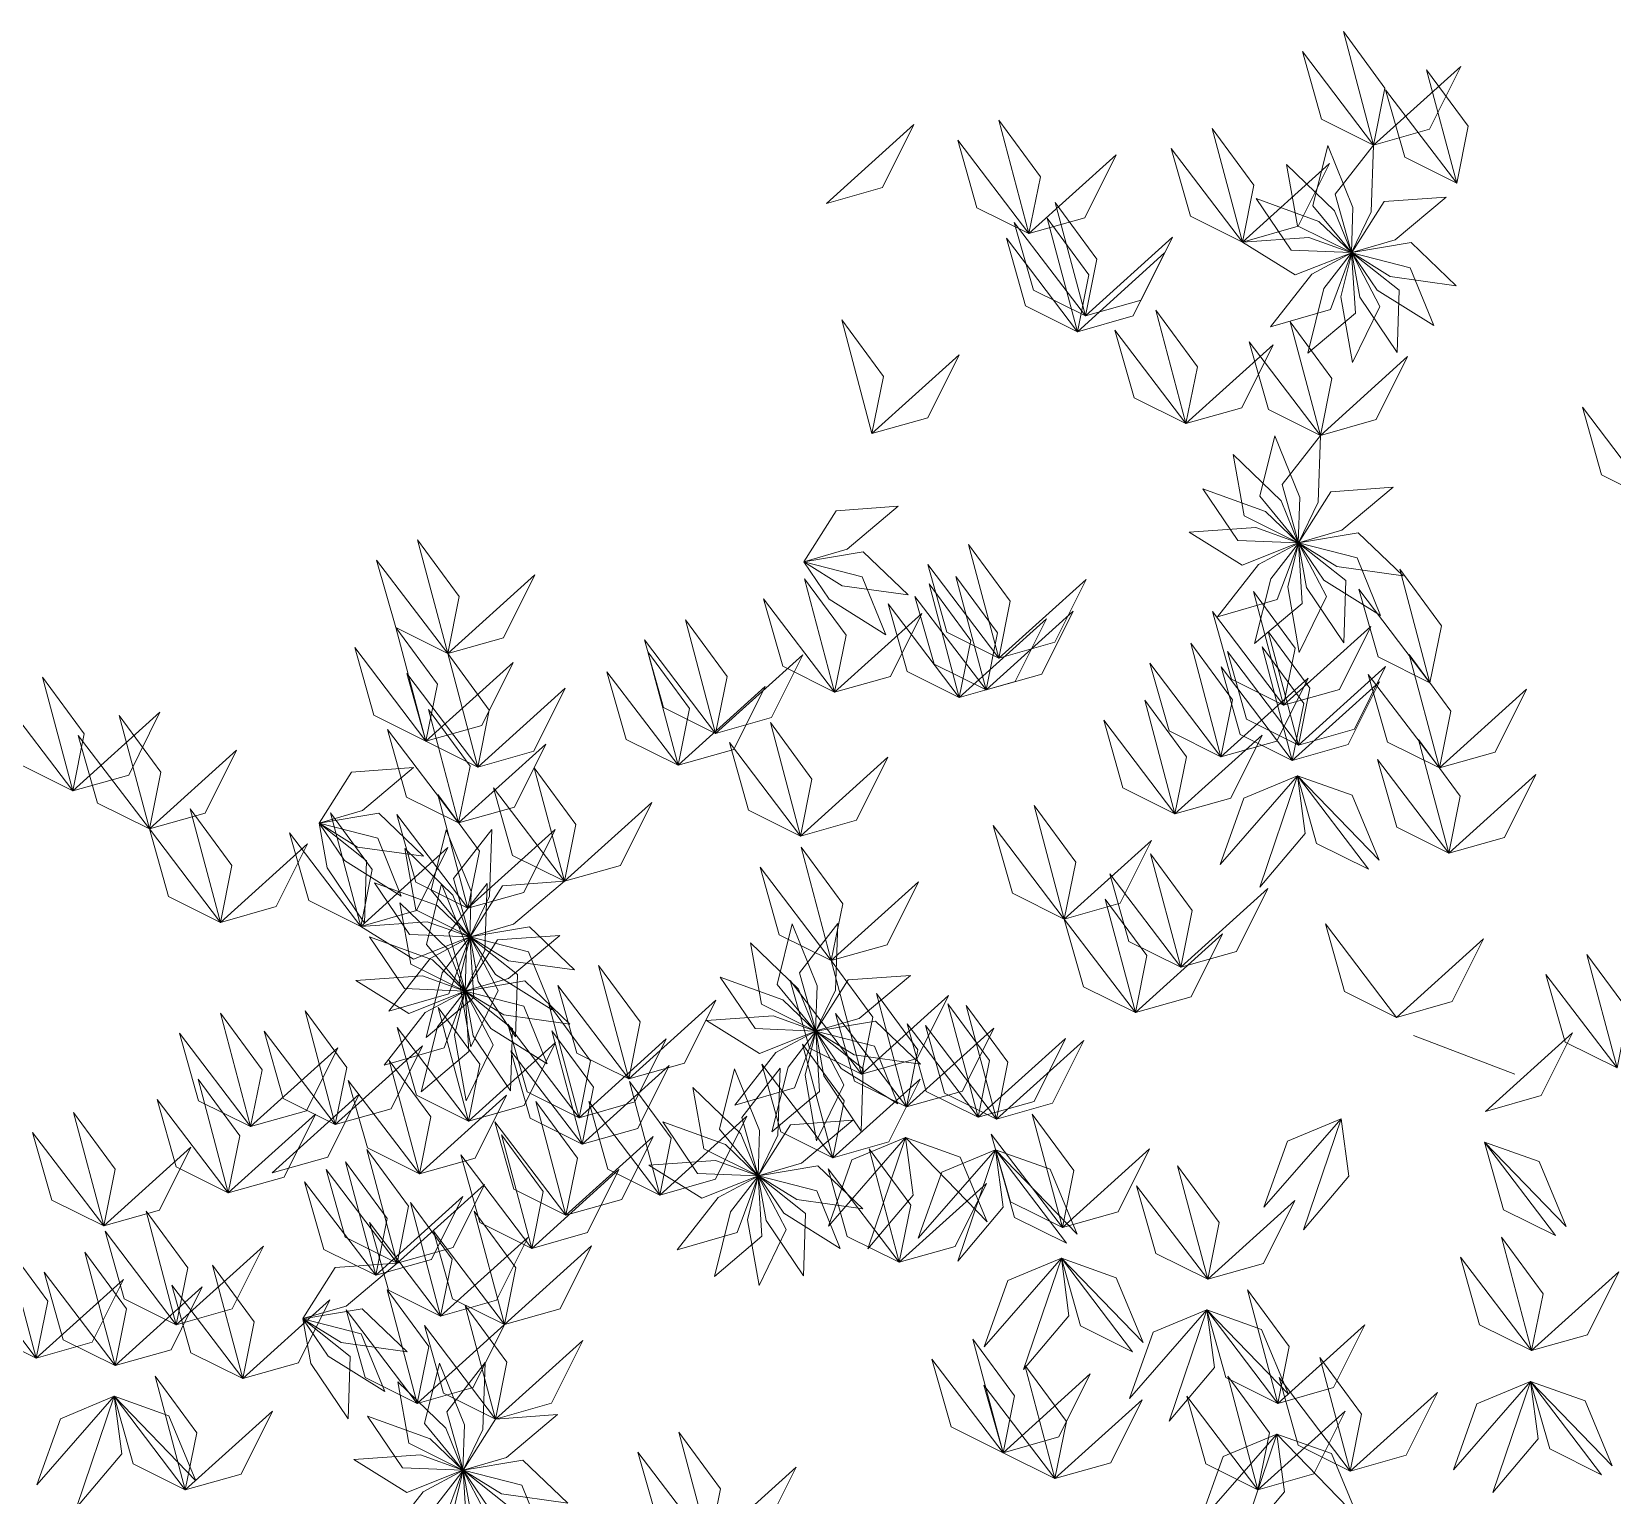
# Model space of a CAD drawing. Header units: inches. Extents: x 4350 to 28384, y -6772 to 993.
# Drawn here: x 15217.5 to 15298.2, y -3402.5 to -3327.7 of the extents above; entities that cross this region are included whole.
import ezdxf

# ---------------------------------------------------------------- set-up
doc = ezdxf.new("R2010")
doc.units = ezdxf.units.IN
doc.header["$MEASUREMENT"] = 0
doc.layers.add('ARREDAMENTO', color=2, linetype='Continuous', lineweight=18)

# ---------------------------------------------------------------- blocks, each defined once
blk = doc.blocks.new('chioma jacaranda')
at = {"layer": 'ARREDAMENTO', "linetype": 'Continuous'}
blk.add_line((14349.389, -3376.657), (14354.569, -3378.645), dxfattribs=at)
at = {"layer": 'ARREDAMENTO', "lineweight": 0}
for points in [[(14347.354, -3331.199), (14347.939, -3328.292), (14345.811, -3325.402), (14347.354, -3331.199)], [(14347.354, -3331.199), (14344.7, -3329.878), (14343.723, -3326.425), (14347.354, -3331.199)], [(14347.354, -3331.199), (14350.206, -3330.392), (14351.806, -3327.18), (14347.354, -3331.199)], [(14351.602, -3333.142), (14352.187, -3330.236), (14350.059, -3327.346), (14351.602, -3333.142)], [(14351.602, -3333.142), (14348.948, -3331.821), (14347.971, -3328.368), (14351.602, -3333.142)], [(14319.414, -3334.171), (14322.266, -3333.364), (14323.866, -3330.151), (14319.414, -3334.171)], [(14329.75, -3335.718), (14330.335, -3332.812), (14328.208, -3329.922), (14329.75, -3335.718)], [(14340.654, -3336.15), (14341.239, -3333.244), (14339.112, -3330.354), (14340.654, -3336.15)], [(14329.75, -3335.718), (14327.096, -3334.397), (14326.119, -3330.944), (14329.75, -3335.718)], [(14345.023, -3331.218), (14346.3, -3334.378), (14346.227, -3336.683), (14344.261, -3334.307), (14345.023, -3331.218)], [(14347.354, -3331.199), (14347.235, -3334.605), (14346.231, -3336.682), (14345.401, -3333.711), (14347.354, -3331.199)], [(14329.75, -3335.718), (14332.603, -3334.911), (14334.202, -3331.699), (14329.75, -3335.718)], [(14340.654, -3336.15), (14338.001, -3334.829), (14337.024, -3331.376), (14340.654, -3336.15)], [(14340.654, -3336.15), (14343.507, -3335.343), (14345.107, -3332.131), (14340.654, -3336.15)], [(14342.902, -3332.183), (14345.354, -3334.551), (14346.225, -3336.686), (14343.462, -3335.315), (14342.902, -3332.183)], [(14332.636, -3339.92), (14333.221, -3337.014), (14331.093, -3334.124), (14332.636, -3339.92)], [(14341.357, -3333.928), (14344.559, -3335.093), (14346.224, -3336.69), (14343.142, -3336.561), (14341.357, -3333.928)], [(14351.064, -3333.848), (14348.453, -3336.039), (14346.238, -3336.683), (14347.891, -3334.078), (14351.064, -3333.848)], [(14332.636, -3339.92), (14329.982, -3338.599), (14329.005, -3335.146), (14332.636, -3339.92)], [(14332.23, -3340.725), (14332.814, -3337.819), (14330.687, -3334.929), (14332.23, -3340.725)], [(14332.23, -3340.725), (14329.576, -3339.404), (14328.599, -3335.951), (14332.23, -3340.725)], [(14332.636, -3339.92), (14335.488, -3339.114), (14337.088, -3335.901), (14332.636, -3339.92)], [(14340.654, -3336.15), (14344.055, -3335.912), (14346.225, -3336.694), (14343.357, -3337.829), (14340.654, -3336.15)], [(14351.578, -3338.379), (14348.202, -3337.904), (14346.242, -3336.689), (14349.283, -3336.174), (14351.578, -3338.379)], [(14332.23, -3340.725), (14335.082, -3339.918), (14336.682, -3336.706), (14332.23, -3340.725)], [(14342.099, -3340.475), (14344.197, -3337.789), (14346.23, -3336.699), (14345.155, -3339.59), (14342.099, -3340.475)], [(14343.995, -3341.829), (14344.82, -3338.522), (14346.234, -3336.699), (14346.428, -3339.778), (14343.995, -3341.829)], [(14346.279, -3342.295), (14345.687, -3338.938), (14346.237, -3336.698), (14347.667, -3339.432), (14346.279, -3342.295)], [(14348.554, -3341.792), (14346.649, -3338.966), (14346.24, -3336.696), (14348.658, -3338.612), (14348.554, -3341.792)], [(14350.429, -3340.407), (14347.538, -3338.6), (14346.242, -3336.693), (14349.229, -3337.459), (14350.429, -3340.407)], [(14321.732, -3345.923), (14322.317, -3343.017), (14320.19, -3340.127), (14321.732, -3345.923)], [(14337.773, -3345.421), (14338.358, -3342.515), (14336.23, -3339.625), (14337.773, -3345.421)], [(14344.638, -3346.018), (14345.222, -3343.112), (14343.095, -3340.222), (14344.638, -3346.018)], [(14337.773, -3345.421), (14335.119, -3344.1), (14334.142, -3340.647), (14337.773, -3345.421)], [(14337.773, -3345.421), (14340.625, -3344.614), (14342.225, -3341.402), (14337.773, -3345.421)], [(14344.638, -3346.018), (14341.984, -3344.697), (14341.007, -3341.244), (14344.638, -3346.018)], [(14321.732, -3345.923), (14324.585, -3345.117), (14326.184, -3341.904), (14321.732, -3345.923)], [(14344.638, -3346.018), (14347.49, -3345.212), (14349.09, -3341.999), (14344.638, -3346.018)], [(14361.658, -3349.355), (14359.005, -3348.034), (14358.028, -3344.581), (14361.658, -3349.355)], [(14342.307, -3346.037), (14343.584, -3349.198), (14343.511, -3351.503), (14341.545, -3349.127), (14342.307, -3346.037)], [(14344.638, -3346.018), (14344.518, -3349.425), (14343.514, -3351.501), (14342.685, -3348.531), (14344.638, -3346.018)], [(14340.186, -3347.002), (14342.637, -3349.37), (14343.509, -3351.506), (14340.746, -3350.135), (14340.186, -3347.002)], [(14338.64, -3348.747), (14341.843, -3349.913), (14343.508, -3351.51), (14340.426, -3351.381), (14338.64, -3348.747)], [(14348.348, -3348.668), (14345.737, -3350.859), (14343.522, -3351.502), (14345.174, -3348.898), (14348.348, -3348.668)], [(14323.073, -3349.639), (14320.462, -3351.83), (14318.247, -3352.473), (14319.9, -3349.869), (14323.073, -3349.639)], [(14337.938, -3350.969), (14341.338, -3350.732), (14343.509, -3351.513), (14340.641, -3352.649), (14337.938, -3350.969)], [(14300.064, -3357.159), (14300.649, -3354.252), (14298.521, -3351.362), (14300.064, -3357.159)], [(14339.382, -3355.294), (14341.481, -3352.608), (14343.514, -3351.518), (14342.439, -3354.409), (14339.382, -3355.294)], [(14341.279, -3356.649), (14342.104, -3353.342), (14343.517, -3351.519), (14343.711, -3354.597), (14341.279, -3356.649)], [(14343.562, -3357.115), (14342.971, -3353.758), (14343.521, -3351.518), (14344.95, -3354.251), (14343.562, -3357.115)], [(14345.838, -3356.612), (14343.932, -3353.786), (14343.524, -3351.516), (14345.941, -3353.431), (14345.838, -3356.612)], [(14348.861, -3353.199), (14345.486, -3352.724), (14343.526, -3351.508), (14346.567, -3350.994), (14348.861, -3353.199)], [(14347.712, -3355.226), (14344.822, -3353.42), (14343.526, -3351.512), (14346.513, -3352.279), (14347.712, -3355.226)], [(14323.587, -3354.169), (14320.212, -3353.695), (14318.251, -3352.479), (14321.293, -3351.965), (14323.587, -3354.169)], [(14328.217, -3357.393), (14328.802, -3354.487), (14326.674, -3351.597), (14328.217, -3357.393)], [(14300.064, -3357.159), (14297.41, -3355.838), (14296.433, -3352.385), (14300.064, -3357.159)], [(14300.064, -3357.159), (14302.916, -3356.352), (14304.516, -3353.139), (14300.064, -3357.159)], [(14322.438, -3356.197), (14319.548, -3354.391), (14318.251, -3352.483), (14321.239, -3353.25), (14322.438, -3356.197)], [(14328.217, -3357.393), (14325.563, -3356.072), (14324.586, -3352.619), (14328.217, -3357.393)], [(14350.237, -3358.65), (14350.821, -3355.744), (14348.694, -3352.854), (14350.237, -3358.65)], [(14319.828, -3359.134), (14320.413, -3356.228), (14318.285, -3353.338), (14319.828, -3359.134)], [(14326.194, -3359.4), (14326.779, -3356.494), (14324.652, -3353.604), (14326.194, -3359.4)], [(14327.561, -3359.016), (14328.146, -3356.109), (14326.018, -3353.219), (14327.561, -3359.016)], [(14328.217, -3357.393), (14331.069, -3356.586), (14332.669, -3353.374), (14328.217, -3357.393)], [(14350.237, -3358.65), (14347.583, -3357.329), (14346.606, -3353.876), (14350.237, -3358.65)], [(14319.828, -3359.134), (14317.174, -3357.813), (14316.197, -3354.36), (14319.828, -3359.134)], [(14326.194, -3359.4), (14323.54, -3358.079), (14322.563, -3354.626), (14326.194, -3359.4)], [(14327.561, -3359.016), (14324.907, -3357.695), (14323.93, -3354.241), (14327.561, -3359.016)], [(14342.758, -3359.795), (14343.343, -3356.889), (14341.215, -3353.999), (14342.758, -3359.795)], [(14313.746, -3361.242), (14314.331, -3358.336), (14312.203, -3355.446), (14313.746, -3361.242)], [(14319.828, -3359.134), (14322.68, -3358.327), (14324.28, -3355.115), (14319.828, -3359.134)], [(14326.194, -3359.4), (14329.047, -3358.594), (14330.646, -3355.381), (14326.194, -3359.4)], [(14327.561, -3359.016), (14330.413, -3358.209), (14332.013, -3354.996), (14327.561, -3359.016)], [(14342.758, -3359.795), (14340.104, -3358.474), (14339.127, -3355.021), (14342.758, -3359.795)], [(14298.952, -3361.634), (14299.537, -3358.728), (14297.41, -3355.838), (14298.952, -3361.634)], [(14343.521, -3361.837), (14344.106, -3358.931), (14341.979, -3356.041), (14343.521, -3361.837)], [(14342.758, -3359.795), (14345.61, -3358.989), (14347.21, -3355.776), (14342.758, -3359.795)], [(14298.952, -3361.634), (14296.299, -3360.313), (14295.322, -3356.86), (14298.952, -3361.634)], [(14301.606, -3362.955), (14302.191, -3360.049), (14300.064, -3357.159), (14301.606, -3362.955)], [(14313.746, -3361.242), (14311.092, -3359.921), (14310.115, -3356.468), (14313.746, -3361.242)], [(14311.828, -3362.865), (14312.413, -3359.959), (14310.285, -3357.069), (14311.828, -3362.865)], [(14339.562, -3362.434), (14340.146, -3359.528), (14338.019, -3356.638), (14339.562, -3362.434)], [(14343.521, -3361.837), (14340.867, -3360.516), (14339.89, -3357.063), (14343.521, -3361.837)], [(14343.204, -3362.616), (14343.789, -3359.71), (14341.661, -3356.82), (14343.204, -3362.616)], [(14350.715, -3363.001), (14351.3, -3360.095), (14349.173, -3357.205), (14350.715, -3363.001)], [(14298.952, -3361.634), (14301.805, -3360.827), (14303.405, -3357.615), (14298.952, -3361.634)], [(14313.746, -3361.242), (14316.598, -3360.435), (14318.198, -3357.223), (14313.746, -3361.242)], [(14339.562, -3362.434), (14336.908, -3361.113), (14335.931, -3357.66), (14339.562, -3362.434)], [(14343.204, -3362.616), (14340.55, -3361.295), (14339.573, -3357.842), (14343.204, -3362.616)], [(14343.521, -3361.837), (14346.374, -3361.03), (14347.973, -3357.818), (14343.521, -3361.837)], [(14280.917, -3364.171), (14281.502, -3361.264), (14279.375, -3358.374), (14280.917, -3364.171)], [(14301.606, -3362.955), (14298.952, -3361.634), (14297.975, -3358.181), (14301.606, -3362.955)], [(14311.828, -3362.865), (14309.174, -3361.544), (14308.197, -3358.091), (14311.828, -3362.865)], [(14339.562, -3362.434), (14342.414, -3361.627), (14344.014, -3358.415), (14339.562, -3362.434)], [(14343.204, -3362.616), (14346.057, -3361.809), (14347.656, -3358.597), (14343.204, -3362.616)], [(14350.715, -3363.001), (14348.061, -3361.68), (14347.084, -3358.227), (14350.715, -3363.001)], [(14280.917, -3364.171), (14278.264, -3362.85), (14277.287, -3359.397), (14280.917, -3364.171)], [(14301.606, -3362.955), (14304.459, -3362.148), (14306.058, -3358.936), (14301.606, -3362.955)], [(14311.828, -3362.865), (14314.68, -3362.058), (14316.28, -3358.846), (14311.828, -3362.865)], [(14337.207, -3365.345), (14337.792, -3362.439), (14335.664, -3359.549), (14337.207, -3365.345)], [(14350.715, -3363.001), (14353.568, -3362.194), (14355.167, -3358.982), (14350.715, -3363.001)], [(14280.917, -3364.171), (14283.77, -3363.364), (14285.369, -3360.151), (14280.917, -3364.171)], [(14284.825, -3366.116), (14285.41, -3363.21), (14283.282, -3360.32), (14284.825, -3366.116)], [(14300.62, -3365.811), (14301.205, -3362.905), (14299.078, -3360.015), (14300.62, -3365.811)], [(14300.62, -3365.811), (14297.966, -3364.49), (14296.989, -3361.037), (14300.62, -3365.811)], [(14318.087, -3366.479), (14318.671, -3363.573), (14316.544, -3360.683), (14318.087, -3366.479)], [(14337.207, -3365.345), (14334.553, -3364.024), (14333.576, -3360.571), (14337.207, -3365.345)], [(14284.825, -3366.116), (14282.171, -3364.795), (14281.194, -3361.342), (14284.825, -3366.116)], [(14300.62, -3365.811), (14303.473, -3365.004), (14305.072, -3361.792), (14300.62, -3365.811)], [(14318.087, -3366.479), (14315.433, -3365.158), (14314.456, -3361.705), (14318.087, -3366.479)], [(14337.207, -3365.345), (14340.059, -3364.538), (14341.659, -3361.326), (14337.207, -3365.345)], [(14351.194, -3367.352), (14351.779, -3364.446), (14349.652, -3361.556), (14351.194, -3367.352)], [(14284.825, -3366.116), (14287.677, -3365.309), (14289.277, -3362.097), (14284.825, -3366.116)], [(14318.087, -3366.479), (14320.939, -3365.673), (14322.539, -3362.46), (14318.087, -3366.479)], [(14351.194, -3367.352), (14348.54, -3366.031), (14347.563, -3362.578), (14351.194, -3367.352)], [(14298.323, -3362.984), (14295.712, -3365.175), (14293.497, -3365.818), (14295.149, -3363.214), (14298.323, -3362.984)], [(14306.031, -3368.79), (14306.616, -3365.883), (14304.489, -3362.993), (14306.031, -3368.79)], [(14343.469, -3363.404), (14340.733, -3364.545), (14339.527, -3367.925), (14343.469, -3363.404)], [(14343.469, -3363.404), (14343.858, -3366.343), (14341.543, -3369.084), (14343.469, -3363.404)], [(14347.1, -3368.178), (14344.446, -3366.857), (14343.469, -3363.404), (14347.1, -3368.178)], [(14343.469, -3363.404), (14346.261, -3364.399), (14347.643, -3367.711), (14343.469, -3363.404)], [(14351.194, -3367.352), (14354.047, -3366.546), (14355.646, -3363.333), (14351.194, -3367.352)], [(14301.099, -3370.162), (14301.684, -3367.256), (14299.557, -3364.366), (14301.099, -3370.162)], [(14306.031, -3368.79), (14303.378, -3367.469), (14302.401, -3364.016), (14306.031, -3368.79)], [(14288.456, -3370.89), (14289.041, -3367.984), (14286.913, -3365.094), (14288.456, -3370.89)], [(14306.031, -3368.79), (14308.884, -3367.983), (14310.483, -3364.771), (14306.031, -3368.79)], [(14331.558, -3370.719), (14332.143, -3367.813), (14330.016, -3364.923), (14331.558, -3370.719)], [(14295.813, -3370.927), (14293.907, -3368.102), (14293.499, -3365.831), (14295.916, -3367.747), (14295.813, -3370.927)], [(14298.836, -3367.514), (14295.461, -3367.04), (14293.501, -3365.824), (14296.542, -3365.31), (14298.836, -3367.514)], [(14297.688, -3369.542), (14294.797, -3367.736), (14293.501, -3365.828), (14296.488, -3366.595), (14297.688, -3369.542)], [(14295.622, -3371.091), (14296.207, -3368.185), (14294.079, -3365.295), (14295.622, -3371.091)], [(14301.099, -3370.162), (14298.445, -3368.841), (14297.468, -3365.388), (14301.099, -3370.162)], [(14331.558, -3370.719), (14328.905, -3369.398), (14327.928, -3365.945), (14331.558, -3370.719)], [(14288.456, -3370.89), (14285.802, -3369.569), (14284.825, -3366.116), (14288.456, -3370.89)], [(14288.456, -3370.89), (14291.308, -3370.083), (14292.908, -3366.871), (14288.456, -3370.89)], [(14295.622, -3371.091), (14292.968, -3369.77), (14291.991, -3366.317), (14295.622, -3371.091)], [(14299.99, -3366.159), (14301.267, -3369.319), (14301.195, -3371.625), (14299.228, -3369.248), (14299.99, -3366.159)], [(14302.321, -3366.14), (14302.202, -3369.546), (14301.198, -3371.623), (14300.368, -3368.652), (14302.321, -3366.14)], [(14301.099, -3370.162), (14303.952, -3369.355), (14305.551, -3366.143), (14301.099, -3370.162)], [(14331.558, -3370.719), (14334.411, -3369.913), (14336.011, -3366.7), (14331.558, -3370.719)], [(14295.622, -3371.091), (14298.474, -3370.284), (14300.074, -3367.072), (14295.622, -3371.091)], [(14297.869, -3367.124), (14300.321, -3369.492), (14301.192, -3371.627), (14298.429, -3370.256), (14297.869, -3367.124)], [(14319.654, -3372.843), (14320.239, -3369.937), (14318.111, -3367.047), (14319.654, -3372.843)], [(14337.507, -3373.184), (14338.092, -3370.278), (14335.964, -3367.388), (14337.507, -3373.184)], [(14319.654, -3372.843), (14317, -3371.522), (14316.023, -3368.069), (14319.654, -3372.843)], [(14337.507, -3373.184), (14334.853, -3371.863), (14333.876, -3368.41), (14337.507, -3373.184)], [(14296.324, -3368.869), (14299.527, -3370.035), (14301.191, -3371.631), (14298.11, -3371.502), (14296.324, -3368.869)], [(14299.745, -3368.925), (14301.021, -3372.085), (14300.949, -3374.391), (14298.983, -3372.014), (14299.745, -3368.925)], [(14302.075, -3368.906), (14301.956, -3372.312), (14300.952, -3374.389), (14300.123, -3371.418), (14302.075, -3368.906)], [(14306.031, -3368.79), (14303.42, -3370.98), (14301.205, -3371.624), (14302.858, -3369.019), (14306.031, -3368.79)], [(14319.654, -3372.843), (14322.506, -3372.037), (14324.106, -3368.824), (14319.654, -3372.843)], [(14337.507, -3373.184), (14340.359, -3372.378), (14341.959, -3369.165), (14337.507, -3373.184)], [(14297.623, -3369.89), (14300.075, -3372.258), (14300.947, -3374.394), (14298.184, -3373.022), (14297.623, -3369.89)], [(14335.189, -3375.494), (14335.774, -3372.587), (14333.647, -3369.697), (14335.189, -3375.494)], [(14295.622, -3371.091), (14299.022, -3370.853), (14301.192, -3371.635), (14298.324, -3372.77), (14295.622, -3371.091)], [(14335.189, -3375.494), (14332.535, -3374.173), (14331.558, -3370.719), (14335.189, -3375.494)], [(14296.078, -3371.635), (14299.281, -3372.801), (14300.946, -3374.397), (14297.864, -3374.268), (14296.078, -3371.635)], [(14297.066, -3375.416), (14299.164, -3372.73), (14301.197, -3371.64), (14300.122, -3374.531), (14297.066, -3375.416)], [(14298.962, -3376.77), (14299.787, -3373.463), (14301.201, -3371.64), (14301.395, -3374.719), (14298.962, -3376.77)], [(14301.246, -3377.236), (14300.654, -3373.88), (14301.205, -3371.639), (14302.634, -3374.373), (14301.246, -3377.236)], [(14305.786, -3371.556), (14303.175, -3373.747), (14300.96, -3374.39), (14302.612, -3371.786), (14305.786, -3371.556)], [(14303.522, -3376.733), (14301.616, -3373.907), (14301.207, -3371.637), (14303.625, -3373.553), (14303.522, -3376.733)], [(14306.545, -3373.32), (14303.17, -3372.846), (14301.209, -3371.63), (14304.25, -3371.115), (14306.545, -3373.32)], [(14305.396, -3375.348), (14302.506, -3373.542), (14301.209, -3371.634), (14304.197, -3372.401), (14305.396, -3375.348)], [(14317.654, -3370.97), (14318.931, -3374.13), (14318.858, -3376.436), (14316.892, -3374.059), (14317.654, -3370.97)], [(14319.985, -3370.951), (14319.866, -3374.357), (14318.862, -3376.434), (14318.032, -3373.463), (14319.985, -3370.951)], [(14335.189, -3375.494), (14338.042, -3374.687), (14339.641, -3371.474), (14335.189, -3375.494)], [(14348.524, -3375.74), (14345.87, -3374.419), (14344.893, -3370.966), (14348.524, -3375.74)], [(14348.524, -3375.74), (14351.377, -3374.933), (14352.976, -3371.721), (14348.524, -3375.74)], [(14315.533, -3371.935), (14317.985, -3374.303), (14318.856, -3376.439), (14316.093, -3375.067), (14315.533, -3371.935)], [(14359.791, -3378.32), (14360.376, -3375.414), (14358.248, -3372.524), (14359.791, -3378.32)], [(14309.313, -3378.881), (14309.898, -3375.975), (14307.771, -3373.085), (14309.313, -3378.881)], [(14321.196, -3378.64), (14321.781, -3375.733), (14319.654, -3372.843), (14321.196, -3378.64)], [(14295.376, -3373.857), (14298.776, -3373.62), (14300.946, -3374.401), (14298.079, -3375.537), (14295.376, -3373.857)], [(14306.299, -3376.086), (14302.924, -3375.612), (14300.964, -3374.396), (14304.005, -3373.882), (14306.299, -3376.086)], [(14309.313, -3378.881), (14306.659, -3377.56), (14305.682, -3374.107), (14309.313, -3378.881)], [(14313.988, -3373.68), (14317.19, -3374.846), (14318.855, -3376.442), (14315.773, -3376.313), (14313.988, -3373.68)], [(14321.196, -3378.64), (14318.542, -3377.318), (14317.565, -3373.865), (14321.196, -3378.64)], [(14323.695, -3373.601), (14321.084, -3375.792), (14318.869, -3376.435), (14320.522, -3373.831), (14323.695, -3373.601)], [(14359.791, -3378.32), (14357.137, -3376.999), (14356.16, -3373.546), (14359.791, -3378.32)], [(14296.82, -3378.182), (14298.919, -3375.496), (14300.952, -3374.406), (14299.877, -3377.297), (14296.82, -3378.182)], [(14298.717, -3379.536), (14299.542, -3376.229), (14300.955, -3374.407), (14301.149, -3377.485), (14298.717, -3379.536)], [(14301, -3380.002), (14300.409, -3376.646), (14300.959, -3374.406), (14302.388, -3377.139), (14301, -3380.002)], [(14303.276, -3379.499), (14301.37, -3376.674), (14300.962, -3374.403), (14303.379, -3376.319), (14303.276, -3379.499)], [(14305.15, -3378.114), (14302.26, -3376.308), (14300.963, -3374.4), (14303.951, -3375.167), (14305.15, -3378.114)], [(14309.313, -3378.881), (14312.166, -3378.075), (14313.765, -3374.862), (14309.313, -3378.881)], [(14321.196, -3378.64), (14324.049, -3377.833), (14325.648, -3374.62), (14321.196, -3378.64)], [(14323.501, -3380.31), (14324.086, -3377.404), (14321.958, -3374.514), (14323.501, -3380.31)], [(14289.996, -3381.319), (14290.581, -3378.412), (14288.454, -3375.522), (14289.996, -3381.319)], [(14294.321, -3381.21), (14294.906, -3378.304), (14292.778, -3375.414), (14294.321, -3381.21)], [(14301.12, -3381.039), (14301.704, -3378.133), (14299.577, -3375.243), (14301.12, -3381.039)], [(14306.775, -3380.862), (14307.36, -3377.956), (14305.233, -3375.066), (14306.775, -3380.862)], [(14313.285, -3375.902), (14316.686, -3375.665), (14318.856, -3376.446), (14315.988, -3377.582), (14313.285, -3375.902)], [(14323.501, -3380.31), (14320.847, -3378.989), (14319.87, -3375.536), (14323.501, -3380.31)], [(14327.16, -3380.843), (14327.745, -3377.937), (14325.617, -3375.047), (14327.16, -3380.843)], [(14328.096, -3380.933), (14328.681, -3378.027), (14326.554, -3375.137), (14328.096, -3380.933)], [(14289.996, -3381.319), (14287.342, -3379.997), (14286.365, -3376.544), (14289.996, -3381.319)], [(14294.321, -3381.21), (14291.667, -3379.889), (14290.69, -3376.436), (14294.321, -3381.21)], [(14301.12, -3381.039), (14298.466, -3379.718), (14297.489, -3376.265), (14301.12, -3381.039)], [(14306.775, -3380.862), (14304.121, -3379.541), (14303.144, -3376.088), (14306.775, -3380.862)], [(14306.925, -3382.216), (14307.51, -3379.31), (14305.382, -3376.42), (14306.925, -3382.216)], [(14314.73, -3380.227), (14316.828, -3377.541), (14318.861, -3376.451), (14317.786, -3379.342), (14314.73, -3380.227)], [(14316.626, -3381.581), (14317.451, -3378.274), (14318.865, -3376.452), (14319.059, -3379.53), (14316.626, -3381.581)], [(14318.91, -3382.047), (14318.318, -3378.691), (14318.868, -3376.451), (14320.298, -3379.184), (14318.91, -3382.047)], [(14321.186, -3381.544), (14319.28, -3378.718), (14318.871, -3376.448), (14321.289, -3378.364), (14321.186, -3381.544)], [(14324.209, -3378.131), (14320.833, -3377.657), (14318.873, -3376.441), (14321.914, -3375.927), (14324.209, -3378.131)], [(14323.06, -3380.159), (14320.169, -3378.353), (14318.873, -3376.445), (14321.861, -3377.212), (14323.06, -3380.159)], [(14323.501, -3380.31), (14326.353, -3379.503), (14327.953, -3376.291), (14323.501, -3380.31)], [(14327.16, -3380.843), (14324.506, -3379.522), (14323.529, -3376.069), (14327.16, -3380.843)], [(14328.096, -3380.933), (14325.443, -3379.612), (14324.466, -3376.159), (14328.096, -3380.933)], [(14353.069, -3380.541), (14355.922, -3379.734), (14357.521, -3376.522), (14353.069, -3380.541)], [(14289.996, -3381.319), (14292.849, -3380.512), (14294.448, -3377.299), (14289.996, -3381.319)], [(14294.321, -3381.21), (14297.173, -3380.403), (14298.773, -3377.191), (14294.321, -3381.21)], [(14301.12, -3381.039), (14303.972, -3380.232), (14305.572, -3377.02), (14301.12, -3381.039)], [(14306.775, -3380.862), (14309.628, -3380.055), (14311.227, -3376.843), (14306.775, -3380.862)], [(14319.737, -3382.91), (14320.322, -3380.004), (14318.195, -3377.114), (14319.737, -3382.91)], [(14327.16, -3380.843), (14330.012, -3380.036), (14331.612, -3376.824), (14327.16, -3380.843)], [(14328.096, -3380.933), (14330.949, -3380.127), (14332.548, -3376.914), (14328.096, -3380.933)], [(14298.618, -3383.731), (14299.203, -3380.825), (14297.076, -3377.935), (14298.618, -3383.731)], [(14306.925, -3382.216), (14304.271, -3380.895), (14303.294, -3377.442), (14306.925, -3382.216)], [(14306.925, -3382.216), (14309.777, -3381.41), (14311.377, -3378.197), (14306.925, -3382.216)], [(14319.737, -3382.91), (14317.083, -3381.589), (14316.106, -3378.136), (14319.737, -3382.91)], [(14288.855, -3384.699), (14289.44, -3381.793), (14287.312, -3378.903), (14288.855, -3384.699)], [(14298.618, -3383.731), (14295.964, -3382.41), (14294.987, -3378.957), (14298.618, -3383.731)], [(14314.712, -3378.36), (14315.989, -3381.52), (14315.916, -3383.826), (14313.95, -3381.449), (14314.712, -3378.36)], [(14317.043, -3378.341), (14316.924, -3381.747), (14315.92, -3383.824), (14315.09, -3380.853), (14317.043, -3378.341)], [(14319.737, -3382.91), (14322.59, -3382.103), (14324.189, -3378.891), (14319.737, -3382.91)], [(14291.092, -3383.685), (14293.945, -3382.879), (14295.545, -3379.666), (14291.092, -3383.685)], [(14298.618, -3383.731), (14301.471, -3382.924), (14303.07, -3379.712), (14298.618, -3383.731)], [(14310.896, -3384.811), (14311.481, -3381.905), (14309.354, -3379.015), (14310.896, -3384.811)], [(14312.591, -3379.325), (14315.043, -3381.693), (14315.914, -3383.829), (14313.151, -3382.458), (14312.591, -3379.325)], [(14282.494, -3386.393), (14283.079, -3383.487), (14280.952, -3380.597), (14282.494, -3386.393)], [(14288.855, -3384.699), (14286.201, -3383.378), (14285.224, -3379.925), (14288.855, -3384.699)], [(14306.105, -3385.84), (14306.69, -3382.934), (14304.562, -3380.044), (14306.105, -3385.84)], [(14310.896, -3384.811), (14308.243, -3383.49), (14307.266, -3380.037), (14310.896, -3384.811)], [(14288.855, -3384.699), (14291.707, -3383.893), (14293.307, -3380.68), (14288.855, -3384.699)], [(14306.105, -3385.84), (14303.451, -3384.519), (14302.474, -3381.066), (14306.105, -3385.84)], [(14310.896, -3384.811), (14313.749, -3384.005), (14315.349, -3380.792), (14310.896, -3384.811)], [(14311.045, -3381.07), (14314.248, -3382.236), (14315.913, -3383.832), (14312.831, -3383.704), (14311.045, -3381.07)], [(14320.753, -3380.991), (14318.142, -3383.182), (14315.927, -3383.825), (14317.579, -3381.221), (14320.753, -3380.991)], [(14331.46, -3386.472), (14332.045, -3383.566), (14329.918, -3380.676), (14331.46, -3386.472)], [(14331.46, -3386.472), (14332.045, -3383.566), (14329.918, -3380.676), (14331.46, -3386.472)], [(14345.697, -3380.914), (14342.961, -3382.055), (14341.756, -3385.435), (14345.697, -3380.914)], [(14345.697, -3380.914), (14346.087, -3383.853), (14343.771, -3386.595), (14345.697, -3380.914)], [(14282.494, -3386.393), (14279.84, -3385.072), (14278.863, -3381.619), (14282.494, -3386.393)], [(14304.359, -3387.535), (14304.944, -3384.629), (14302.817, -3381.739), (14304.359, -3387.535)], [(14304.359, -3387.535), (14304.944, -3384.629), (14302.817, -3381.739), (14304.359, -3387.535)], [(14306.105, -3385.84), (14308.957, -3385.033), (14310.557, -3381.821), (14306.105, -3385.84)], [(14323.448, -3381.877), (14320.712, -3383.018), (14319.507, -3386.398), (14323.448, -3381.877)], [(14323.448, -3381.877), (14323.838, -3384.815), (14321.522, -3387.557), (14323.448, -3381.877)], [(14323.448, -3381.877), (14326.241, -3382.872), (14327.622, -3386.184), (14323.448, -3381.877)], [(14331.46, -3386.472), (14328.806, -3385.151), (14327.829, -3381.698), (14331.46, -3386.472)], [(14331.46, -3386.472), (14328.806, -3385.151), (14327.829, -3381.698), (14331.46, -3386.472)], [(14356.648, -3386.882), (14353.994, -3385.561), (14353.017, -3382.108), (14356.648, -3386.882)], [(14353.017, -3382.108), (14355.809, -3383.103), (14357.191, -3386.415), (14353.017, -3382.108)], [(14282.494, -3386.393), (14285.347, -3385.587), (14286.946, -3382.374), (14282.494, -3386.393)], [(14297.484, -3388.29), (14298.069, -3385.384), (14295.942, -3382.494), (14297.484, -3388.29)], [(14304.359, -3387.535), (14301.706, -3386.214), (14300.729, -3382.761), (14304.359, -3387.535)], [(14304.359, -3387.535), (14301.706, -3386.214), (14300.729, -3382.761), (14304.359, -3387.535)], [(14323.128, -3388.242), (14323.713, -3385.336), (14321.586, -3382.446), (14323.128, -3388.242)], [(14328.044, -3382.5), (14325.308, -3383.641), (14324.103, -3387.022), (14328.044, -3382.5)], [(14328.044, -3382.5), (14328.434, -3385.439), (14326.118, -3388.181), (14328.044, -3382.5)], [(14331.675, -3387.275), (14329.021, -3385.953), (14328.044, -3382.5), (14331.675, -3387.275)], [(14328.044, -3382.5), (14330.836, -3383.496), (14332.218, -3386.808), (14328.044, -3382.5)], [(14331.46, -3386.472), (14334.313, -3385.666), (14335.912, -3382.453), (14331.46, -3386.472)], [(14331.46, -3386.472), (14334.313, -3385.666), (14335.912, -3382.453), (14331.46, -3386.472)], [(14297.484, -3388.29), (14294.83, -3386.969), (14293.853, -3383.516), (14297.484, -3388.29)], [(14296.387, -3388.912), (14296.972, -3386.006), (14294.844, -3383.116), (14296.387, -3388.912)], [(14304.359, -3387.535), (14307.212, -3386.728), (14308.812, -3383.516), (14304.359, -3387.535)], [(14304.359, -3387.535), (14307.212, -3386.728), (14308.812, -3383.516), (14304.359, -3387.535)], [(14310.343, -3383.292), (14313.743, -3383.055), (14315.914, -3383.836), (14313.046, -3384.972), (14310.343, -3383.292)], [(14311.788, -3387.617), (14313.886, -3384.931), (14315.919, -3383.841), (14314.844, -3386.732), (14311.788, -3387.617)], [(14313.684, -3388.972), (14314.509, -3385.664), (14315.923, -3383.842), (14316.117, -3386.92), (14313.684, -3388.972)], [(14315.968, -3389.438), (14315.376, -3386.081), (14315.926, -3383.841), (14317.355, -3386.574), (14315.968, -3389.438)], [(14318.243, -3388.934), (14316.338, -3386.109), (14315.929, -3383.838), (14318.347, -3385.754), (14318.243, -3388.934)], [(14321.267, -3385.521), (14317.891, -3385.047), (14315.931, -3383.831), (14318.972, -3383.317), (14321.267, -3385.521)], [(14320.118, -3387.549), (14317.227, -3385.743), (14315.931, -3383.835), (14318.918, -3384.602), (14320.118, -3387.549)], [(14323.128, -3388.242), (14320.474, -3386.921), (14319.497, -3383.468), (14323.128, -3388.242)], [(14338.885, -3389.113), (14339.47, -3386.207), (14337.343, -3383.317), (14338.885, -3389.113)], [(14296.387, -3388.912), (14293.733, -3387.591), (14292.756, -3384.138), (14296.387, -3388.912)], [(14297.484, -3388.29), (14300.337, -3387.483), (14301.936, -3384.271), (14297.484, -3388.29)], [(14323.128, -3388.242), (14325.981, -3387.436), (14327.58, -3384.223), (14323.128, -3388.242)], [(14338.885, -3389.113), (14336.232, -3387.792), (14335.255, -3384.339), (14338.885, -3389.113)], [(14296.387, -3388.912), (14299.239, -3388.106), (14300.839, -3384.893), (14296.387, -3388.912)], [(14299.701, -3390.993), (14300.286, -3388.086), (14298.158, -3385.196), (14299.701, -3390.993)], [(14338.885, -3389.113), (14341.738, -3388.306), (14343.338, -3385.094), (14338.885, -3389.113)], [(14286.201, -3391.436), (14286.786, -3388.53), (14284.659, -3385.64), (14286.201, -3391.436)], [(14299.701, -3390.993), (14297.047, -3389.672), (14296.07, -3386.219), (14299.701, -3390.993)], [(14302.963, -3391.43), (14303.548, -3388.524), (14301.42, -3385.634), (14302.963, -3391.43)], [(14286.201, -3391.436), (14283.547, -3390.115), (14282.57, -3386.662), (14286.201, -3391.436)], [(14302.963, -3391.43), (14300.309, -3390.109), (14299.332, -3386.656), (14302.963, -3391.43)], [(14299.701, -3390.993), (14302.553, -3390.186), (14304.153, -3386.974), (14299.701, -3390.993)], [(14355.426, -3392.759), (14356.011, -3389.853), (14353.884, -3386.963), (14355.426, -3392.759)], [(14279.05, -3393.136), (14279.635, -3390.23), (14277.507, -3387.34), (14279.05, -3393.136)], [(14283.08, -3393.524), (14283.665, -3390.618), (14281.538, -3387.728), (14283.08, -3393.524)], [(14286.201, -3391.436), (14289.054, -3390.63), (14290.653, -3387.417), (14286.201, -3391.436)], [(14302.963, -3391.43), (14305.815, -3390.624), (14307.415, -3387.411), (14302.963, -3391.43)], [(14279.05, -3393.136), (14276.396, -3391.815), (14275.419, -3388.362), (14279.05, -3393.136)], [(14289.6, -3394.189), (14290.185, -3391.283), (14288.057, -3388.393), (14289.6, -3394.189)], [(14297.484, -3388.29), (14294.873, -3390.481), (14292.658, -3391.124), (14294.311, -3388.52), (14297.484, -3388.29)], [(14331.408, -3388.039), (14328.672, -3389.18), (14327.466, -3392.56), (14331.408, -3388.039)], [(14331.408, -3388.039), (14331.797, -3390.978), (14329.482, -3393.72), (14331.408, -3388.039)], [(14335.039, -3392.813), (14332.385, -3391.492), (14331.408, -3388.039), (14335.039, -3392.813)], [(14331.408, -3388.039), (14334.2, -3389.035), (14335.582, -3392.347), (14331.408, -3388.039)], [(14355.426, -3392.759), (14352.772, -3391.438), (14351.795, -3387.985), (14355.426, -3392.759)], [(14279.05, -3393.136), (14281.902, -3392.329), (14283.502, -3389.117), (14279.05, -3393.136)], [(14283.08, -3393.524), (14280.426, -3392.203), (14279.449, -3388.75), (14283.08, -3393.524)], [(14283.08, -3393.524), (14285.933, -3392.718), (14287.532, -3389.505), (14283.08, -3393.524)], [(14289.6, -3394.189), (14286.946, -3392.868), (14285.969, -3389.415), (14289.6, -3394.189)], [(14355.426, -3392.759), (14358.279, -3391.952), (14359.878, -3388.74), (14355.426, -3392.759)], [(14289.6, -3394.189), (14292.452, -3393.382), (14294.052, -3390.17), (14289.6, -3394.189)], [(14298.511, -3395.449), (14299.096, -3392.543), (14296.968, -3389.653), (14298.511, -3395.449)], [(14342.464, -3395.454), (14343.049, -3392.548), (14340.921, -3389.658), (14342.464, -3395.454)], [(14297.998, -3392.82), (14294.623, -3392.346), (14292.662, -3391.13), (14295.703, -3390.616), (14297.998, -3392.82)], [(14298.511, -3395.449), (14295.857, -3394.128), (14294.88, -3390.675), (14298.511, -3395.449)], [(14302.506, -3396.252), (14303.091, -3393.346), (14300.964, -3390.456), (14302.506, -3396.252)], [(14338.833, -3390.68), (14336.097, -3391.821), (14334.892, -3395.201), (14338.833, -3390.68)], [(14338.833, -3390.68), (14339.223, -3393.619), (14336.907, -3396.36), (14338.833, -3390.68)], [(14342.464, -3395.454), (14339.81, -3394.133), (14338.833, -3390.68), (14342.464, -3395.454)], [(14338.833, -3390.68), (14341.625, -3391.676), (14343.007, -3394.988), (14338.833, -3390.68)], [(14294.975, -3396.233), (14293.069, -3393.408), (14292.66, -3391.137), (14295.078, -3393.053), (14294.975, -3396.233)], [(14296.849, -3394.848), (14293.958, -3393.042), (14292.662, -3391.134), (14295.65, -3391.901), (14296.849, -3394.848)], [(14298.511, -3395.449), (14301.363, -3394.643), (14302.963, -3391.43), (14298.511, -3395.449)], [(14302.506, -3396.252), (14299.853, -3394.931), (14298.876, -3391.478), (14302.506, -3396.252)], [(14342.464, -3395.454), (14345.316, -3394.648), (14346.916, -3391.435), (14342.464, -3395.454)], [(14302.506, -3396.252), (14305.359, -3395.445), (14306.959, -3392.233), (14302.506, -3396.252)], [(14328.428, -3397.969), (14329.013, -3395.063), (14326.886, -3392.173), (14328.428, -3397.969)], [(14299.639, -3393.391), (14300.916, -3396.552), (14300.843, -3398.857), (14298.877, -3396.481), (14299.639, -3393.391)], [(14301.97, -3393.372), (14301.851, -3396.779), (14300.847, -3398.855), (14300.017, -3395.885), (14301.97, -3393.372)], [(14328.428, -3397.969), (14325.775, -3396.648), (14324.798, -3393.195), (14328.428, -3397.969)], [(14331.082, -3399.29), (14331.667, -3396.384), (14329.54, -3393.494), (14331.082, -3399.29)], [(14346.162, -3398.908), (14346.747, -3396.002), (14344.619, -3393.112), (14346.162, -3398.908)], [(14286.659, -3399.866), (14287.243, -3396.959), (14285.116, -3394.069), (14286.659, -3399.866)], [(14328.428, -3397.969), (14331.281, -3397.162), (14332.881, -3393.95), (14328.428, -3397.969)], [(14341.449, -3399.861), (14342.033, -3396.955), (14339.906, -3394.065), (14341.449, -3399.861)], [(14346.162, -3398.908), (14343.508, -3397.587), (14342.531, -3394.134), (14346.162, -3398.908)], [(14355.374, -3394.326), (14352.638, -3395.467), (14351.432, -3398.847), (14355.374, -3394.326)], [(14355.374, -3394.326), (14355.764, -3397.265), (14353.448, -3400.006), (14355.374, -3394.326)], [(14359.005, -3399.1), (14356.351, -3397.779), (14355.374, -3394.326), (14359.005, -3399.1)], [(14355.374, -3394.326), (14358.166, -3395.321), (14359.548, -3398.633), (14355.374, -3394.326)], [(14283.028, -3395.091), (14280.292, -3396.232), (14279.086, -3399.613), (14283.028, -3395.091)], [(14283.028, -3395.091), (14283.417, -3398.03), (14281.102, -3400.772), (14283.028, -3395.091)], [(14286.659, -3399.866), (14284.005, -3398.545), (14283.028, -3395.091), (14286.659, -3399.866)], [(14283.028, -3395.091), (14285.82, -3396.087), (14287.202, -3399.399), (14283.028, -3395.091)], [(14286.659, -3399.866), (14284.005, -3398.545), (14283.028, -3395.091), (14286.659, -3399.866)], [(14297.518, -3394.357), (14299.97, -3396.724), (14300.841, -3398.86), (14298.078, -3397.489), (14297.518, -3394.357)], [(14331.082, -3399.29), (14328.428, -3397.969), (14327.451, -3394.516), (14331.082, -3399.29)], [(14341.449, -3399.861), (14338.795, -3398.54), (14337.818, -3395.087), (14341.449, -3399.861)], [(14346.162, -3398.908), (14349.014, -3398.101), (14350.614, -3394.889), (14346.162, -3398.908)], [(14286.659, -3399.866), (14289.511, -3399.059), (14291.111, -3395.846), (14286.659, -3399.866)], [(14331.082, -3399.29), (14333.935, -3398.483), (14335.534, -3395.271), (14331.082, -3399.29)], [(14341.449, -3399.861), (14344.301, -3399.055), (14345.901, -3395.842), (14341.449, -3399.861)], [(14295.972, -3396.101), (14299.175, -3397.267), (14300.84, -3398.864), (14297.758, -3398.735), (14295.972, -3396.101)], [(14305.68, -3396.022), (14303.069, -3398.213), (14300.854, -3398.856), (14302.506, -3396.252), (14305.68, -3396.022)], [(14313.415, -3402.719), (14314, -3399.813), (14311.872, -3396.923), (14313.415, -3402.719)], [(14342.412, -3397.021), (14339.675, -3398.162), (14338.47, -3401.542), (14342.412, -3397.021)], [(14342.412, -3397.021), (14342.801, -3399.96), (14340.486, -3402.702), (14342.412, -3397.021)], [(14342.412, -3397.021), (14345.204, -3398.017), (14346.585, -3401.329), (14342.412, -3397.021)], [(14295.27, -3398.324), (14298.67, -3398.086), (14300.841, -3398.867), (14297.973, -3400.003), (14295.27, -3398.324)], [(14306.194, -3400.553), (14302.818, -3400.078), (14300.858, -3398.863), (14303.899, -3398.348), (14306.194, -3400.553)], [(14313.415, -3402.719), (14310.761, -3401.398), (14309.784, -3397.945), (14313.415, -3402.719)], [(14296.715, -3402.648), (14298.813, -3399.962), (14300.846, -3398.872), (14299.771, -3401.764), (14296.715, -3402.648)], [(14298.611, -3404.003), (14299.436, -3400.696), (14300.85, -3398.873), (14301.044, -3401.951), (14298.611, -3404.003)], [(14300.895, -3404.469), (14300.303, -3401.112), (14300.853, -3398.872), (14302.282, -3401.605), (14300.895, -3404.469)], [(14303.17, -3403.966), (14301.265, -3401.14), (14300.856, -3398.87), (14303.274, -3400.785), (14303.17, -3403.966)], [(14305.045, -3402.58), (14302.154, -3400.774), (14300.858, -3398.866), (14303.845, -3399.633), (14305.045, -3402.58)], [(14313.415, -3402.719), (14316.267, -3401.912), (14317.867, -3398.7), (14313.415, -3402.719)]]:
    blk.add_lwpolyline(points, dxfattribs=at)

msp = doc.modelspace()

# ---------------------------------------------------------------- block references
msp.add_blockref('chioma jacaranda', (938.649, -2.319))

doc.saveas('drawing.dxf')
